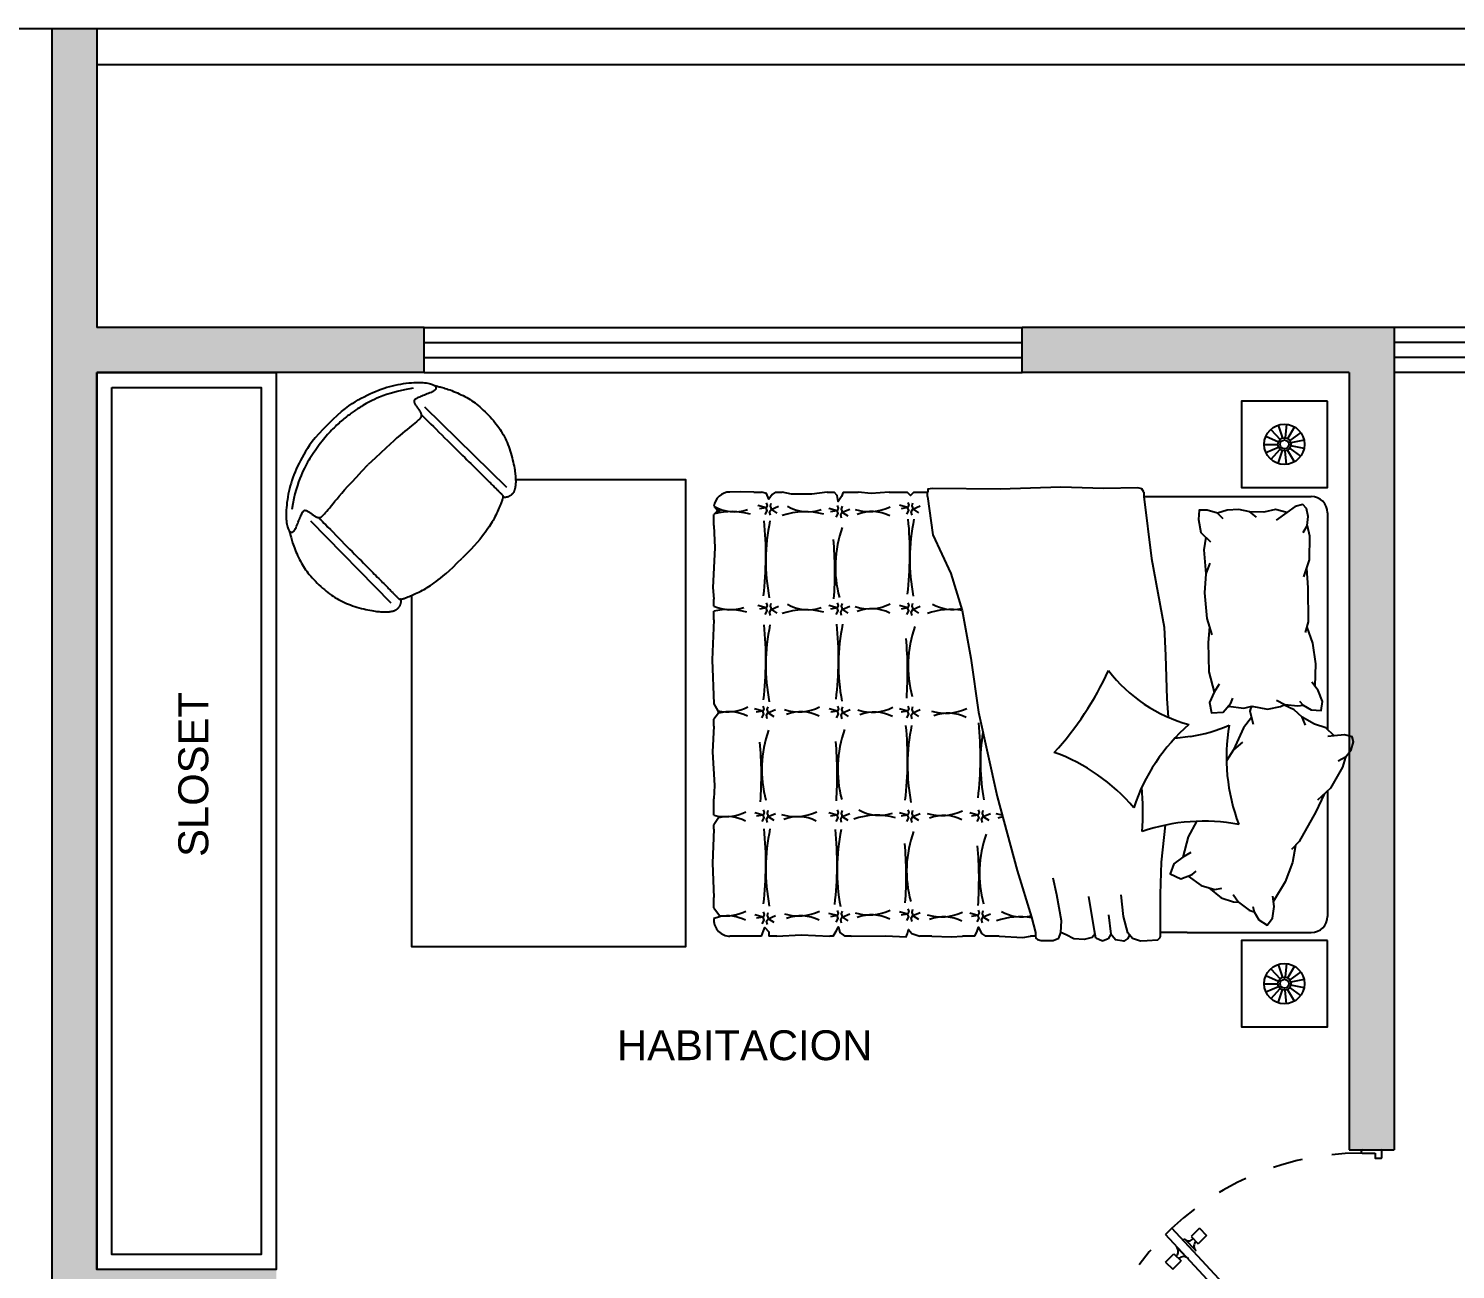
# Model space of a CAD drawing. Header units: inches. Extents: x -370 to 18, y -197 to 199.
# Drawn here: x -99.908 to -95.136, y -18.609 to -14.459 of the extents above; entities that cross this region are included whole.
import ezdxf

# ---------------------------------------------------------------- set-up
doc = ezdxf.new("R2010")
doc.units = ezdxf.units.IN
doc.header["$MEASUREMENT"] = 0
doc.linetypes.add('RAYITAS', pattern=[0.375, 0.25, -0.125])
for name, color, linetype in [('artefactos', 1, 'Continuous'), ('aux2', 194, 'Continuous'), ('MUEBLES', 7, 'Continuous')]:
    doc.layers.add(name, color=color, linetype=linetype)
doc.styles.get("Standard").update_dxf_attribs({"font": 'arial.ttf'})
doc.linetypes.add('ZIGZAG', pattern='A,0.0001,-0.2,[131,ltypeshp.shx,S=0.2,R=0,X=-0.2,Y=0],-0.4,[131,ltypeshp.shx,S=0.2,R=180,X=0.2,Y=0],-0.2', length=0.8001)

# ---------------------------------------------------------------- blocks, each defined once
blk = doc.blocks.new('velador')
at = {"layer": 'artefactos', "color": 2}
blk.add_lwpolyline([(-0.4, 0.4), (-0.4, 0), (0, 0), (0, 0.4), (-0.4, 0.4)], dxfattribs=at)
for radius in [0.0937, 0.0304]:
    blk.add_circle((-0.2, 0.2), radius, dxfattribs=at)
at = {"layer": 'aux2', "color": 2}
for p, q in [((-0.2551, 0.2758), (-0.2179, 0.2246)), ((-0.2195, 0.2917), (-0.2063, 0.2297)), ((-0.1805, 0.2917), (-0.1937, 0.2297)), ((-0.1449, 0.2758), (-0.1821, 0.2246)), ((-0.2932, 0.2098), (-0.2302, 0.2032)), ((-0.2812, 0.2469), (-0.2263, 0.2152)), ((-0.1188, 0.2469), (-0.1737, 0.2152)), ((-0.1068, 0.2098), (-0.1698, 0.2032)), ((-0.2891, 0.171), (-0.2289, 0.1906)), ((-0.2697, 0.1373), (-0.2226, 0.1797)), ((-0.2381, 0.1144), (-0.2124, 0.1722)), ((-0.2, 0.1063), (-0.2, 0.1696)), ((-0.1619, 0.1144), (-0.1876, 0.1722)), ((-0.1303, 0.1373), (-0.1774, 0.1797)), ((-0.1109, 0.171), (-0.1711, 0.1906))]:
    blk.add_line(p, q, dxfattribs=at)
blk.add_circle((-0.2, 0.2), 0.0202, dxfattribs=at)
blk = doc.blocks.new('cama_2pl')
at = {"layer": 'artefactos', "color": 1}
for p, q in [((706.728, 610.2968), (706.7439, 610.2697)), ((706.728, 610.2968), (706.7662, 610.2856)), ((706.7662, 610.2856), (706.8438, 610.2406)), ((705.8202, 610.2295), (706.6253, 610.2295)), ((706.6196, 610.2234), (706.6064, 610.1813)), ((706.6494, 610.2549), (706.6196, 610.2234)), ((706.8438, 610.2406), (706.8884, 610.1923)), ((706.8541, 610.2295), (707.3202, 610.2295)), ((705.7602, 609.5475), (705.7602, 610.1695)), ((706.6064, 610.1813), (706.5796, 610.1361)), ((707.3802, 609.7085), (707.3802, 610.1695)), ((706.5399, 609.9466), (706.5399, 609.9523)), ((706.5399, 609.8598), (706.5399, 609.8643)), ((707.2129, 609.7868), (707.2157, 609.7917)), ((706.6513, 609.72), (706.6586, 609.662)), ((707.3802, 609.7085), (707.3802, 609.6085)), ((706.512, 609.6323), (706.5805, 609.6379)), ((706.3513, 609.628), (706.512, 609.6323)), ((707.3802, 609.6085), (707.3935, 609.6085)), ((705.7432, 609.5475), (705.7602, 609.5475)), ((707.3816, 609.4873), (707.3203, 609.4713)), ((707.4023, 609.5052), (707.3816, 609.4873)), ((707.3203, 609.4713), (707.2399, 609.4625)), ((707.3144, 609.4158), (707.386, 609.4246)), ((707.386, 609.4246), (707.4035, 609.4144)), ((707.4123, 609.3939), (707.4006, 609.3691)), ((707.4035, 609.4144), (707.4123, 609.3939)), ((707.3743, 609.3633), (707.2458, 609.3428)), ((707.4006, 609.3691), (707.3743, 609.3633)), ((707.2395, 609.2242), (707.1784, 609.2109)), ((707.3371, 609.2407), (707.2395, 609.2242)), ((707.38, 609.239), (707.3371, 609.2407)), ((707.4015, 609.2308), (707.38, 609.239)), ((707.4096, 609.2108), (707.4015, 609.2308)), ((707.3802, 609.1445), (707.3935, 609.1445)), ((707.3935, 609.1445), (707.3935, 609.1259)), ((707.3935, 609.0102), (707.3935, 608.9593)), ((707.3935, 608.919), (707.3935, 608.8734)), ((705.7432, 608.6926), (705.7432, 608.7452)), ((705.7602, 608.7433), (705.7432, 608.7433)), ((707.3935, 608.7594), (707.3935, 608.7153)), ((705.7432, 608.6014), (705.7432, 608.668)), ((705.7432, 608.4296), (705.7432, 608.4857)), ((707.3935, 608.4593), (707.3935, 608.4357)), ((705.7432, 608.37), (705.7432, 608.3963)), ((707.3935, 608.3927), (707.3935, 608.3804)), ((705.7432, 608.1788), (705.7432, 608.2034)), ((707.3935, 608.184), (707.3935, 608.1542)), ((705.7432, 608.0982), (705.7432, 608.1262)), ((707.3935, 608.1262), (707.3935, 608.0095)), ((705.8681, 607.9495), (705.8267, 607.9495)), ((706.1673, 607.9495), (706.1419, 607.9495)), ((706.2183, 607.9495), (706.1858, 607.9495)), ((706.6132, 607.9495), (706.5869, 607.9495)), ((706.9435, 607.9495), (706.8835, 607.9495)), ((706.9958, 607.9495), (706.98, 607.9495)), ((707.2888, 607.9495), (707.2502, 607.9495)), ((707.3274, 607.9495), (707.3335, 607.9495))]:
    blk.add_line(p, q, dxfattribs=at)
for points in [[(706.728, 610.2968), (706.7014, 610.317), (706.672, 610.3264), (706.6525, 610.3213), (706.646, 610.2929), (706.6494, 610.2549), (706.6521, 610.2314)], [(706.2455, 610.1524), (706.3055, 610.1735), (706.3813, 610.1847), (706.4649, 610.1827)], [(706.5205, 610.1254), (706.535, 610.1394), (706.5529, 610.1689), (706.555, 610.2061), (706.5219, 610.2107), (706.4813, 610.1951), (706.4499, 610.1714)], [(706.8659, 610.2167), (706.9314, 610.186), (707.0424, 610.1249), (707.0721, 610.096)], [(705.8672, 610.1535), (705.8341, 610.158), (705.8039, 610.1518), (705.7894, 610.1378), (705.7976, 610.1099), (705.8192, 610.0785), (705.8479, 610.0387)], [(705.8672, 610.1535), (705.906, 610.1624), (705.9957, 610.1613), (706.0582, 610.141)], [(705.8672, 610.1535), (705.8944, 610.1376)], [(706.0267, 610.1512), (706.0988, 610.1566), (706.2255, 610.1577), (706.2655, 610.1471)], [(706.517, 610.04), (706.5325, 610.0715), (706.5383, 610.1199), (706.535, 610.1394)], [(706.6097, 610.1481), (706.5796, 610.1361), (706.5527, 610.1055), (706.5336, 610.0663)], [(705.8192, 610.0785), (705.8087, 610.0363), (705.8179, 609.9932), (705.8167, 609.9406)], [(706.5393, 609.9491), (706.5496, 610.007), (706.5401, 610.0545), (706.5325, 610.0715)], [(707.0572, 610.1104), (707.1198, 610.0994), (707.1914, 610.072), (707.2633, 610.0293)], [(707.2837, 609.9521), (707.3031, 609.9572), (707.3332, 609.9741), (707.3533, 610.0056), (707.3267, 610.0258), (707.2837, 610.0321), (707.2447, 610.0268)], [(705.837, 609.9659), (705.8167, 609.9406), (705.8082, 609.9008), (705.8108, 609.8573), (705.8218, 609.8208)], [(707.2387, 609.8794), (707.2677, 609.8992), (707.2965, 609.9386), (707.3031, 609.9572)], [(706.5394, 609.8601), (706.5461, 609.9194), (706.5393, 609.9491)], [(706.5399, 609.9465), (706.5576, 609.9407), (706.6053, 609.9539)], [(706.5814, 609.9473), (706.6194, 609.918), (706.7009, 609.8809)], [(706.6731, 609.9138), (706.7009, 609.8809), (706.7416, 609.8545)], [(706.4577, 609.8266), (706.4873, 609.8087), (706.5255, 609.7914), (706.5644, 609.7981), (706.5618, 609.8417), (706.5273, 609.8702), (706.5093, 609.8778)], [(707.2136, 609.7892), (707.251, 609.8346), (707.266, 609.8807), (707.2677, 609.8992)], [(705.8424, 609.8417), (705.8218, 609.8208), (705.8109, 609.783), (705.8106, 609.7524), (705.8457, 609.7501), (705.8933, 609.7596), (705.9283, 609.7945)], [(706.0072, 609.7927), (706.0474, 609.7777), (706.1177, 609.7732), (706.2134, 609.7812), (706.2735, 609.8001)], [(706.2447, 609.7911), (706.3027, 609.7866), (706.4119, 609.7889), (706.4873, 609.8087)], [(707.1701, 609.7116), (707.205, 609.76), (707.22, 609.8109), (707.2158, 609.8372)], [(705.9107, 609.777), (705.9582, 609.7701), (706.0474, 609.7777)], [(706.967, 609.7426), (707.0241, 609.712), (707.0995, 609.6924)], [(707.0825, 609.7224), (707.0995, 609.6924), (707.1243, 609.6585), (707.1615, 609.6453), (707.1806, 609.6846), (707.1645, 609.7263), (707.1526, 609.7418)], [(705.7602, 609.5475), (705.9909, 609.5757), (706.245, 609.6228), (706.3513, 609.628)], [(706.9813, 609.6268), (707.1182, 609.6121), (707.2381, 609.6085), (707.3802, 609.6085)], [(707.3935, 609.6085), (707.4004, 609.6062), (707.4082, 609.5984), (707.4104, 609.5594), (707.4119, 609.5348)], [(705.7432, 609.5475), (705.7315, 609.5397), (705.7283, 609.525), (705.7299, 609.3975), (705.725, 609.2389), (705.7332, 609.0133), (705.7299, 608.7615), (705.7332, 608.7452), (705.7432, 608.7452)], [(707.4119, 609.5348), (707.4023, 609.5052)], [(707.3893, 609.494), (707.4021, 609.4873), (707.4123, 609.4727), (707.4079, 609.4421), (707.386, 609.4246)], [(707.3855, 609.3658), (707.3982, 609.3547), (707.4065, 609.3249), (707.4032, 609.2869), (707.3883, 609.2588), (707.38, 609.239)], [(707.3935, 609.1445), (707.401, 609.1459), (707.4056, 609.1522), (707.4101, 609.1653), (707.4096, 609.2108)], [(705.7602, 608.7433), (705.9021, 608.7632), (706.0466, 608.8301), (706.1841, 608.8724), (706.3603, 608.9041), (706.5613, 608.9323), (706.875, 609.0027), (707.1499, 609.0767), (707.3227, 609.1295), (707.3802, 609.1445)], [(707.3935, 609.0102), (707.3983, 609.0979), (707.3935, 609.1259)], [(707.3935, 608.919), (707.3755, 608.9278), (707.3597, 608.9331), (707.3842, 608.9436), (707.3935, 608.9593)], [(707.3935, 608.7594), (707.3965, 608.8331), (707.3935, 608.8734)], [(705.7432, 608.6926), (705.756, 608.6796), (705.7432, 608.668)], [(707.3935, 608.4593), (707.3929, 608.5882), (707.3964, 608.6636), (707.3841, 608.6689), (707.3683, 608.6724), (707.3841, 608.6847), (707.3935, 608.7153)], [(705.7432, 608.6014), (705.749, 608.5341), (705.7432, 608.4857)], [(705.7432, 608.4296), (705.7595, 608.4236), (705.7788, 608.4113), (705.756, 608.4078), (705.7432, 608.3963)], [(707.3935, 608.3927), (707.3753, 608.4041), (707.3595, 608.4129), (707.3806, 608.4181), (707.3935, 608.4357)], [(705.7432, 608.37), (705.7507, 608.3131), (705.7507, 608.2377), (705.7432, 608.2034)], [(707.3935, 608.184), (707.3893, 608.2743), (707.3935, 608.3804)], [(705.7432, 608.1788), (705.7525, 608.1658), (705.77, 608.1536), (705.749, 608.1448), (705.7432, 608.1262)], [(707.3935, 608.1262), (707.3736, 608.1341), (707.3613, 608.1393), (707.3771, 608.1534), (707.3935, 608.1542)], [(705.7432, 608.0982), (705.742, 608.0501), (705.7432, 608.0095)], [(705.7973, 607.9514), (705.8096, 607.9613), (705.8132, 607.9712), (705.8174, 607.9598), (705.8267, 607.9495)], [(705.8681, 607.9495), (705.951, 607.9533), (706.0984, 607.9463), (706.1419, 607.9495)], [(706.2183, 607.9495), (706.3669, 607.9428), (706.5307, 607.9495), (706.5566, 607.9638), (706.5656, 607.9664), (706.5869, 607.9495)], [(706.6132, 607.9495), (706.7091, 607.9446), (706.8337, 607.9516), (706.8835, 607.9495)], [(706.9435, 607.9495), (706.9477, 607.9649), (706.9534, 607.9662), (706.98, 607.9495)], [(706.9958, 607.9495), (707.1226, 607.9447), (707.2502, 607.9495)], [(707.2888, 607.9495), (707.3174, 607.9708), (707.3212, 607.9715), (707.3277, 607.9495)]]:
    blk.add_lwpolyline(points, dxfattribs=at)
for centre, radius, start, end in [((705.8202, 610.1695), 0.06, 90, 180), ((707.3202, 610.1695), 0.06, 0, 90), ((706.73, 610.5526), 0.6983, 260.0746, 290.841), ((706.0898, 609.6369), 0.5677, 8.4232, 23.6724), ((707.6668, 609.7706), 0.7004, 169.3472, 199.0941), ((706.0604, 609.8656), 0.5677, 307.5937, 344.5934), ((707.1348, 610.1728), 0.6983, 220.9956, 251.762), ((706.9348, 608.3855), 1.1581, 86.5284, 94.689), ((707.3689, 608.9752), 0.7004, 130.2682, 160.0151), ((705.9276, 608.3614), 1.1581, 47.4494, 65.5579), ((705.8032, 608.0095), 0.06, 180, 263.4836), ((707.3335, 608.0095), 0.06, 270, 0)]:
    blk.add_arc(centre, radius, start, end, dxfattribs=at)
at = {"layer": 'aux2', "color": 1}
for points in [[(706.9271, 608.9491), (706.9373, 608.9465), (706.9498, 608.9509), (706.9627, 608.9714)], [(706.9711, 608.9478), (706.9587, 608.9442), (706.9493, 608.9502), (706.9373, 608.9776)], [(707.3, 608.9491), (707.3103, 608.9465), (707.3227, 608.9509), (707.3356, 608.9714)], [(707.3441, 608.9478), (707.3316, 608.9442), (707.3223, 608.9502), (707.3103, 608.9776)], [(706.9244, 608.9313), (706.9342, 608.9354), (706.9435, 608.9309), (706.9475, 608.9064)], [(706.968, 608.9278), (706.9542, 608.9349), (706.9435, 608.9309), (706.9351, 608.9002)], [(707.2974, 608.9313), (707.3071, 608.9354), (707.3165, 608.9309), (707.3205, 608.9064)], [(707.341, 608.9278), (707.3272, 608.9349), (707.3165, 608.9309), (707.308, 608.9002)], [(705.7847, 608.6877), (705.795, 608.685), (705.8074, 608.6895), (705.8203, 608.7099)], [(705.8288, 608.6864), (705.8163, 608.6828), (705.8069, 608.6887), (705.795, 608.7162)], [(706.1575, 608.6877), (706.1678, 608.685), (706.1802, 608.6895), (706.1931, 608.7099)], [(706.2016, 608.6864), (706.1891, 608.6828), (706.1798, 608.6887), (706.1678, 608.7162)], [(706.5414, 608.6877), (706.5516, 608.685), (706.5641, 608.6895), (706.577, 608.7099)], [(706.5855, 608.6864), (706.573, 608.6828), (706.5636, 608.6887), (706.5516, 608.7162)], [(706.9271, 608.6877), (706.9373, 608.685), (706.9498, 608.6895), (706.9627, 608.7099)], [(706.9711, 608.6864), (706.9587, 608.6828), (706.9493, 608.6887), (706.9373, 608.7162)], [(707.295, 608.6877), (707.3053, 608.685), (707.3177, 608.6895), (707.3306, 608.7099)], [(707.3391, 608.6864), (707.3266, 608.6828), (707.3173, 608.6887), (707.3053, 608.7162)], [(705.782, 608.6699), (705.7918, 608.6739), (705.8012, 608.6695), (705.8052, 608.645)], [(705.8257, 608.6664), (705.8119, 608.6735), (705.8012, 608.6695), (705.7927, 608.6388)], [(706.1549, 608.6699), (706.1647, 608.6739), (706.174, 608.6695), (706.178, 608.645)], [(706.1985, 608.6664), (706.1847, 608.6735), (706.174, 608.6695), (706.1655, 608.6388)], [(706.5387, 608.6699), (706.5485, 608.6739), (706.5579, 608.6695), (706.5619, 608.645)], [(706.5824, 608.6664), (706.5686, 608.6735), (706.5579, 608.6695), (706.5494, 608.6388)], [(706.9244, 608.6699), (706.9342, 608.6739), (706.9435, 608.6695), (706.9475, 608.645)], [(706.968, 608.6664), (706.9542, 608.6735), (706.9435, 608.6695), (706.9351, 608.6388)], [(707.2924, 608.6699), (707.3021, 608.6739), (707.3115, 608.6695), (707.3155, 608.645)], [(707.336, 608.6664), (707.3222, 608.6735), (707.3115, 608.6695), (707.303, 608.6388)], [(705.7962, 608.4257), (705.8064, 608.423), (705.8189, 608.4275), (705.8318, 608.4479)], [(705.8403, 608.4244), (705.8278, 608.4208), (705.8184, 608.4267), (705.8064, 608.4542)], [(706.1575, 608.4257), (706.1678, 608.423), (706.1802, 608.4275), (706.1931, 608.4479)], [(706.2016, 608.4244), (706.1891, 608.4208), (706.1798, 608.4267), (706.1678, 608.4542)], [(706.5414, 608.427), (706.5516, 608.4243), (706.5641, 608.4288), (706.577, 608.4492)], [(706.5855, 608.4257), (706.573, 608.4221), (706.5636, 608.428), (706.5516, 608.4555)], [(706.9271, 608.4257), (706.9373, 608.423), (706.9498, 608.4275), (706.9627, 608.4479)], [(706.9711, 608.4244), (706.9587, 608.4208), (706.9493, 608.4267), (706.9373, 608.4542)], [(707.3009, 608.4257), (707.3111, 608.423), (707.3236, 608.4275), (707.3365, 608.4479)], [(707.3449, 608.4244), (707.3325, 608.4208), (707.3231, 608.4267), (707.3111, 608.4542)], [(705.7935, 608.4079), (705.8033, 608.4119), (705.8127, 608.4075), (705.8167, 608.383)], [(705.8371, 608.4044), (705.8233, 608.4115), (705.8127, 608.4075), (705.8042, 608.3768)], [(706.1549, 608.4079), (706.1647, 608.4119), (706.174, 608.4075), (706.178, 608.383)], [(706.1985, 608.4044), (706.1847, 608.4115), (706.174, 608.4075), (706.1655, 608.3768)], [(706.5387, 608.4092), (706.5485, 608.4132), (706.5579, 608.4088), (706.5619, 608.3843)], [(706.5824, 608.4057), (706.5686, 608.4128), (706.5579, 608.4088), (706.5494, 608.3781)], [(706.9244, 608.4079), (706.9342, 608.4119), (706.9435, 608.4075), (706.9475, 608.383)], [(706.968, 608.4044), (706.9542, 608.4115), (706.9435, 608.4075), (706.9351, 608.3768)], [(707.2982, 608.4079), (707.308, 608.4119), (707.3173, 608.4075), (707.3213, 608.383)], [(707.3418, 608.4044), (707.328, 608.4115), (707.3173, 608.4075), (707.3089, 608.3768)], [(705.7857, 608.1617), (705.7959, 608.159), (705.8084, 608.1635), (705.8213, 608.1839)], [(705.8297, 608.1604), (705.8173, 608.1568), (705.8079, 608.1627), (705.7959, 608.1902)], [(706.1575, 608.1617), (706.1678, 608.159), (706.1802, 608.1635), (706.1931, 608.1839)], [(706.2016, 608.1604), (706.1891, 608.1568), (706.1798, 608.1627), (706.1678, 608.1902)], [(706.5414, 608.1495), (706.5516, 608.1469), (706.5641, 608.1513), (706.577, 608.1718)], [(706.5855, 608.1482), (706.573, 608.1446), (706.5636, 608.1506), (706.5516, 608.178)], [(706.9271, 608.1506), (706.9373, 608.1479), (706.9498, 608.1523), (706.9627, 608.1728)], [(706.9711, 608.1492), (706.9587, 608.1457), (706.9493, 608.1516), (706.9373, 608.179)], [(707.3064, 608.1506), (707.3167, 608.1479), (707.3291, 608.1523), (707.3421, 608.1728)], [(707.3505, 608.1492), (707.338, 608.1457), (707.3287, 608.1516), (707.3167, 608.179)], [(705.783, 608.1439), (705.7928, 608.1479), (705.8021, 608.1435), (705.8061, 608.119)], [(705.8266, 608.1404), (705.8128, 608.1475), (705.8021, 608.1435), (705.7937, 608.1128)], [(706.1549, 608.1439), (706.1647, 608.1479), (706.174, 608.1435), (706.178, 608.119)], [(706.1985, 608.1404), (706.1847, 608.1475), (706.174, 608.1435), (706.1655, 608.1128)], [(706.5387, 608.1317), (706.5485, 608.1357), (706.5579, 608.1313), (706.5619, 608.1068)], [(706.5824, 608.1282), (706.5686, 608.1353), (706.5579, 608.1313), (706.5494, 608.1006)], [(706.9244, 608.1328), (706.9342, 608.1368), (706.9435, 608.1323), (706.9475, 608.1079)], [(706.968, 608.1292), (706.9542, 608.1363), (706.9435, 608.1323), (706.9351, 608.1016)], [(707.3038, 608.1328), (707.3136, 608.1368), (707.3229, 608.1323), (707.3269, 608.1079)], [(707.3474, 608.1292), (707.3336, 608.1363), (707.3229, 608.1323), (707.3145, 608.1016)]]:
    blk.add_lwpolyline(points, dxfattribs=at)
for centre, radius, start, end in [((707.1705, 609.0941), 0.1516, 330.0061, 12.9891), ((707.574, 609.0845), 0.2522, 169.5069, 199.7293), ((706.7687, 609.0499), 0.1768, 342.6443, 350.615), ((707.0916, 609.0588), 0.1463, 194.2398, 201.5194), ((706.751, 609.6822), 0.7423, 261.0364, 280.5874), ((707.16, 609.3714), 0.4351, 250.4133, 285.151), ((706.7279, 607.6368), 1.3033, 83.3254, 95.5842), ((707.1819, 607.5197), 1.4151, 86.0351, 95.0058), ((706.0284, 608.8377), 0.1516, 330.0061, 12.3194), ((706.4319, 608.8281), 0.2522, 169.9188, 199.7293), ((706.3886, 608.8114), 0.1768, 342.6443, 26.1603), ((706.7115, 608.8204), 0.1463, 152.7511, 201.5194), ((706.7687, 608.7953), 0.1768, 342.6443, 26.1603), ((707.0916, 608.8043), 0.1463, 152.7511, 201.5194), ((707.1454, 608.7953), 0.1768, 342.6443, 26.1603), ((707.4683, 608.8043), 0.1463, 152.7511, 201.5194), ((705.9942, 609.42), 0.7423, 258.3524, 280.5874), ((706.3892, 609.1062), 0.4351, 250.4133, 285.151), ((706.7604, 609.4115), 0.7423, 258.3524, 280.5874), ((707.1506, 609.101), 0.4351, 250.4133, 285.151), ((705.9712, 607.3746), 1.3033, 83.3254, 95.5842), ((706.4111, 607.2544), 1.4151, 86.0351, 95.0058), ((706.7373, 607.3661), 1.3033, 83.3254, 95.5842), ((707.1724, 607.2492), 1.4151, 86.0351, 95.0058), ((705.6394, 608.5271), 0.1768, 342.6443, 26.1603), ((705.9623, 608.536), 0.1463, 152.7511, 201.5194), ((706.0001, 608.5271), 0.1768, 342.6443, 26.1603), ((706.323, 608.536), 0.1463, 152.7511, 201.5194), ((706.3845, 608.5371), 0.1768, 342.6443, 26.1603), ((706.7075, 608.5461), 0.1463, 152.7511, 201.5194), ((706.7929, 608.5643), 0.1516, 330.0061, 18.9919), ((707.1965, 608.5547), 0.2522, 163.9853, 199.7293), ((707.1381, 608.5271), 0.1768, 342.6443, 26.1603), ((707.461, 608.536), 0.1463, 152.7511, 201.5194), ((706.021, 608.836), 0.4351, 250.4133, 285.151), ((706.3842, 609.1549), 0.7423, 258.3524, 280.5874), ((706.7716, 608.8447), 0.4351, 250.4133, 285.151), ((707.1476, 609.1496), 0.7423, 258.3524, 280.5874), ((706.0428, 606.9842), 1.4151, 86.0351, 95.0058), ((706.3612, 607.1094), 1.3033, 83.3254, 95.5842), ((706.7935, 606.993), 1.4151, 86.0351, 95.0058), ((707.1246, 607.1042), 1.3033, 83.3254, 95.5842), ((705.6649, 608.2984), 0.1516, 330.0061, 18.9919), ((706.0684, 608.2888), 0.2522, 163.9853, 199.7293), ((706.029, 608.2984), 0.1516, 330.0061, 18.9919), ((706.4325, 608.2888), 0.2522, 163.9853, 199.7293), ((706.3832, 608.2646), 0.1768, 342.6443, 26.1603), ((706.7061, 608.2736), 0.1463, 152.7511, 201.5194), ((706.7728, 608.2537), 0.1768, 342.6443, 26.1603), ((707.0958, 608.2627), 0.1463, 152.7511, 201.5194), ((707.1418, 608.2646), 0.1768, 342.6443, 26.1603), ((707.4647, 608.2736), 0.1463, 152.7511, 201.5194), ((706, 608.8849), 0.7423, 258.3524, 280.5874), ((706.3871, 608.8849), 0.7423, 258.3524, 280.5874), ((706.7742, 608.5628), 0.4351, 250.4133, 285.151), ((707.1452, 608.8849), 0.7423, 258.3524, 280.5874), ((705.977, 606.8395), 1.3033, 83.3254, 95.5842), ((706.364, 606.8395), 1.3033, 83.3254, 95.5842), ((706.7961, 606.7111), 1.4151, 86.0351, 95.0058), ((707.1222, 606.8395), 1.3033, 83.3254, 95.5842), ((705.6649, 608.0252), 0.1516, 330.0061, 18.9919), ((706.0684, 608.0155), 0.2522, 163.9853, 194.5806), ((706.029, 608.0115), 0.1516, 335.8404, 18.9919), ((706.4325, 608.0019), 0.2522, 163.9853, 191.9955), ((706.3832, 607.9981), 0.1768, 348.8205, 26.1603), ((706.7061, 608.0071), 0.1463, 152.7511, 196.1313), ((706.7728, 607.991), 0.1768, 351.4985, 26.1603), ((707.0958, 608), 0.1463, 152.7511, 193.3336), ((707.1418, 607.991), 0.1768, 353.4506, 26.1603), ((707.4647, 607.9999), 0.1463, 152.7511, 191.1853)]:
    blk.add_arc(centre, radius, start, end, dxfattribs=at)
at = {"layer": 'artefactos', "color": 1, "xscale": 0.7999999999999545, "yscale": 0.7999999999999545, "zscale": 0.7999999999999545}
for p in [(705.7261, 609.9095), (707.7302, 609.9095)]:
    blk.add_blockref('velador', p, dxfattribs=at)
blk = doc.blocks.new('sillon_terraza_elev')
at = {"color": 1, "linetype": 'Continuous'}
for points in [[(3.7083, 16.2127), (3.6847, 16.2127), (3.6639, 16.212), (3.6457, 16.2108), (3.6297, 16.2091), (3.6154, 16.207), (3.6025, 16.2045), (3.5906, 16.2017), (3.5794, 16.1988), (3.5685, 16.1957), (3.5579, 16.1924), (3.5475, 16.189), (3.5374, 16.1855), (3.5275, 16.1818), (3.5179, 16.1779), (3.5085, 16.1739), (3.4993, 16.1697), (3.4903, 16.1653), (3.4816, 16.1608), (3.4731, 16.1561), (3.4648, 16.1512), (3.4567, 16.1463), (3.4489, 16.1411), (3.4412, 16.1359), (3.4338, 16.1305), (3.4266, 16.1251), (3.4197, 16.1195), (3.413, 16.114), (3.4067, 16.1084), (3.4008, 16.103), (3.3952, 16.0976), (3.3902, 16.0924), (3.3856, 16.0874), (3.3816, 16.0827), (3.3781, 16.0782), (3.3751, 16.074), (3.3725, 16.07), (3.3703, 16.0663), (3.3685, 16.0629), (3.3671, 16.0599), (3.3661, 16.0571), (3.3653, 16.0547), (3.3648, 16.0525), (3.3646, 16.0506), (3.3647, 16.049), (3.3649, 16.0475), (3.3654, 16.0462), (3.366, 16.0451), (3.3668, 16.044), (3.3678, 16.0431), (3.369, 16.0422), (3.3703, 16.0415), (3.372, 16.0411), (3.3739, 16.0408), (3.3762, 16.0408), (3.3788, 16.0412), (3.3819, 16.0419), (3.3854, 16.043), (3.3892, 16.0444), (3.3934, 16.0461), (3.3977, 16.048), (3.4022, 16.0499), (3.4068, 16.052), (3.4113, 16.054), (3.4157, 16.0559), (3.4199, 16.0577), (3.4239, 16.0594), (3.4277, 16.0608), (3.4312, 16.0621), (3.4345, 16.0632), (3.4375, 16.064), (3.4401, 16.0647), (3.4425, 16.0652), (3.4446, 16.0654), (3.4463, 16.0655), (3.4478, 16.0653), (3.449, 16.0648), (3.4501, 16.0642), (3.4511, 16.0633), (3.4519, 16.0621), (3.4526, 16.0608), (3.4533, 16.0592), (3.454, 16.0574), (3.4546, 16.0554), (3.4552, 16.0532), (3.4558, 16.051), (3.4563, 16.0486), (3.4568, 16.0461), (3.4572, 16.0435), (3.4577, 16.041), (3.4581, 16.0384), (3.4585, 16.0358), (3.4589, 16.0333), (3.4593, 16.0308), (3.4598, 16.0284), (3.4603, 16.0261), (3.4609, 16.024), (3.4615, 16.022), (3.4623, 16.0201), (3.4631, 16.0184), (3.464, 16.0169), (3.4649, 16.0155), (3.4659, 16.0142), (3.467, 16.013), (3.4682, 16.012), (3.4694, 16.0111), (3.4708, 16.0104), (3.4725, 16.0098), (3.4746, 16.0093), (3.4771, 16.009), (3.4802, 16.0089), (3.4839, 16.0089), (3.4885, 16.0091), (3.4939, 16.0095), (3.5001, 16.0101), (3.5071, 16.0108), (3.515, 16.0116), (3.5236, 16.0124), (3.5329, 16.0134), (3.543, 16.0144), (3.5537, 16.0153), (3.5651, 16.0163), (3.5777, 16.0173), (3.5921, 16.0182), (3.6087, 16.0191), (3.6281, 16.0199), (3.6508, 16.0208), (3.6773, 16.0215), (3.7083, 16.0223)], [(3.9949, 16.097), (3.9702, 16.1131), (3.9494, 16.1261), (3.9318, 16.1364), (3.9172, 16.1444), (3.9048, 16.1506), (3.8944, 16.1553), (3.8852, 16.1589), (3.877, 16.1619), (3.8691, 16.1645), (3.8616, 16.1669), (3.8545, 16.1691), (3.8477, 16.1711), (3.8413, 16.1728), (3.8353, 16.1744), (3.8296, 16.1758), (3.8243, 16.1771), (3.8193, 16.1782), (3.8147, 16.1793), (3.8102, 16.1802), (3.806, 16.181), (3.8018, 16.1818), (3.7976, 16.1826), (3.7933, 16.1833), (3.7889, 16.184), (3.7843, 16.1846), (3.7795, 16.1853), (3.7745, 16.186), (3.7694, 16.1866), (3.7642, 16.1872), (3.7589, 16.1878), (3.7535, 16.1883), (3.7481, 16.1887), (3.7427, 16.1891), (3.7372, 16.1895), (3.7317, 16.1898), (3.7261, 16.19), (3.7205, 16.1901), (3.7146, 16.1902), (3.7086, 16.1901), (3.7025, 16.19), (3.6961, 16.1899), (3.6895, 16.1896), (3.6828, 16.1892), (3.6758, 16.1888), (3.6687, 16.1882), (3.6614, 16.1875), (3.654, 16.1867), (3.6464, 16.1858), (3.6387, 16.1848), (3.6309, 16.1836), (3.6231, 16.1824), (3.6152, 16.181), (3.6074, 16.1796), (3.5997, 16.1781), (3.5922, 16.1765), (3.5848, 16.1748), (3.5776, 16.1732), (3.5706, 16.1714), (3.5635, 16.1694), (3.5562, 16.1673), (3.5487, 16.1648), (3.5407, 16.162), (3.5323, 16.1588), (3.5231, 16.1551), (3.5132, 16.1509), (3.5025, 16.1461), (3.491, 16.1405), (3.4788, 16.1341), (3.4657, 16.1266), (3.4518, 16.118), (3.4372, 16.1082), (3.4217, 16.097)], [(3.7083, 16.2127), (3.732, 16.2127), (3.7527, 16.212), (3.7709, 16.2108), (3.787, 16.2091), (3.8013, 16.207), (3.8141, 16.2045), (3.826, 16.2017), (3.8372, 16.1988), (3.8481, 16.1957), (3.8588, 16.1924), (3.8691, 16.189), (3.8793, 16.1855), (3.8891, 16.1818), (3.8988, 16.1779), (3.9082, 16.1739), (3.9174, 16.1697), (3.9263, 16.1653), (3.935, 16.1608), (3.9436, 16.1561), (3.9519, 16.1512), (3.9599, 16.1463), (3.9678, 16.1411), (3.9754, 16.1359), (3.9829, 16.1305), (3.9901, 16.1251), (3.997, 16.1195), (4.0037, 16.114), (4.01, 16.1084), (4.0159, 16.103), (4.0214, 16.0976), (4.0265, 16.0924), (4.031, 16.0874), (4.0351, 16.0827), (4.0386, 16.0782), (4.0416, 16.074), (4.0442, 16.07), (4.0463, 16.0663), (4.0481, 16.0629), (4.0495, 16.0599), (4.0506, 16.0571), (4.0513, 16.0547), (4.0518, 16.0525), (4.052, 16.0506), (4.052, 16.049), (4.0517, 16.0475), (4.0513, 16.0462), (4.0506, 16.0451), (4.0498, 16.044), (4.0488, 16.0431), (4.0477, 16.0422), (4.0463, 16.0415), (4.0447, 16.0411), (4.0428, 16.0408), (4.0405, 16.0408), (4.0379, 16.0412), (4.0348, 16.0419), (4.0313, 16.043), (4.0274, 16.0444), (4.0233, 16.0461), (4.0189, 16.048), (4.0144, 16.0499), (4.0099, 16.052), (4.0054, 16.054), (4.001, 16.0559), (3.9968, 16.0577), (3.9928, 16.0594), (3.989, 16.0608), (3.9854, 16.0621), (3.9822, 16.0632), (3.9792, 16.064), (3.9765, 16.0647), (3.9741, 16.0652), (3.9721, 16.0654), (3.9704, 16.0655), (3.9689, 16.0653), (3.9676, 16.0648), (3.9665, 16.0642), (3.9656, 16.0633), (3.9648, 16.0621), (3.964, 16.0608), (3.9633, 16.0592), (3.9627, 16.0574), (3.962, 16.0554), (3.9614, 16.0532), (3.9609, 16.051), (3.9604, 16.0486), (3.9599, 16.0461), (3.9594, 16.0435), (3.959, 16.041), (3.9586, 16.0384), (3.9582, 16.0358), (3.9578, 16.0333), (3.9573, 16.0308), (3.9569, 16.0284), (3.9564, 16.0261), (3.9558, 16.024), (3.9551, 16.022), (3.9544, 16.0201), (3.9536, 16.0184), (3.9527, 16.0169), (3.9517, 16.0155), (3.9507, 16.0142), (3.9496, 16.013), (3.9485, 16.012), (3.9472, 16.0111), (3.9458, 16.0104), (3.9441, 16.0098), (3.9421, 16.0093), (3.9396, 16.009), (3.9365, 16.0089), (3.9327, 16.0089), (3.9282, 16.0091), (3.9228, 16.0095), (3.9166, 16.0101), (3.9095, 16.0108), (3.9017, 16.0116), (3.8931, 16.0124), (3.8837, 16.0134), (3.8737, 16.0144), (3.863, 16.0153), (3.8515, 16.0163), (3.8389, 16.0173), (3.8246, 16.0182), (3.808, 16.0191), (3.7886, 16.0199), (3.7659, 16.0208), (3.7393, 16.0215), (3.7083, 16.0223)], [(3.365, 16.0532), (3.3641, 16.0516), (3.3631, 16.0498), (3.362, 16.048), (3.3609, 16.046), (3.3596, 16.0438), (3.3582, 16.0413), (3.3567, 16.0387), (3.355, 16.0357), (3.353, 16.0324), (3.351, 16.0287), (3.3487, 16.0247), (3.3464, 16.0204), (3.3439, 16.0157), (3.3414, 16.0107), (3.3388, 16.0054), (3.3362, 15.9997), (3.3335, 15.9937), (3.3309, 15.9875), (3.3284, 15.981), (3.3259, 15.9744), (3.3235, 15.9676), (3.3212, 15.9609), (3.3191, 15.9542), (3.3171, 15.9476), (3.3154, 15.9411), (3.3139, 15.9347), (3.3125, 15.9283), (3.3113, 15.9219), (3.3103, 15.9154), (3.3095, 15.9087), (3.3088, 15.9018), (3.3082, 15.8946), (3.3078, 15.8871), (3.3075, 15.8792), (3.3074, 15.8712), (3.3073, 15.863), (3.3075, 15.8548), (3.3077, 15.8466), (3.3081, 15.8385), (3.3087, 15.8305), (3.3094, 15.8228), (3.3102, 15.8152), (3.3112, 15.8079), (3.3124, 15.8007), (3.3137, 15.7936), (3.3152, 15.7866), (3.3169, 15.7798), (3.3188, 15.7729), (3.3208, 15.7661), (3.3231, 15.7593), (3.3255, 15.7526), (3.3282, 15.7458), (3.3311, 15.739), (3.3341, 15.7323), (3.3373, 15.7255), (3.3408, 15.7187), (3.3444, 15.7118), (3.3482, 15.705), (3.3521, 15.6984), (3.356, 15.6918), (3.3599, 15.6855), (3.3638, 15.6795), (3.3676, 15.6738), (3.3712, 15.6685), (3.3746, 15.6637), (3.3778, 15.6593), (3.3809, 15.6553), (3.3837, 15.6517), (3.3864, 15.6484), (3.389, 15.6453), (3.3914, 15.6426), (3.3937, 15.64), (3.3959, 15.6377), (3.398, 15.6355), (3.4, 15.6334), (3.402, 15.6316), (3.4038, 15.6298), (3.4057, 15.6281), (3.4075, 15.6266), (3.4093, 15.6251), (3.4111, 15.6237), (3.4129, 15.6223), (3.4147, 15.6211), (3.4165, 15.6199), (3.4182, 15.6188), (3.42, 15.6178), (3.4216, 15.6168), (3.4233, 15.616), (3.4249, 15.6153), (3.4264, 15.6146), (3.4279, 15.6141), (3.4293, 15.6136), (3.4307, 15.6132), (3.4321, 15.6129), (3.4335, 15.6127), (3.4349, 15.6125), (3.4363, 15.6123), (3.4377, 15.6122), (3.439, 15.6122), (3.4404, 15.6122), (3.4417, 15.6123), (3.443, 15.6124), (3.4442, 15.6125), (3.4454, 15.6127), (3.4466, 15.6129), (3.4477, 15.6131), (3.4488, 15.6134), (3.4498, 15.6137), (3.4509, 15.6141), (3.4519, 15.6145), (3.453, 15.6149), (3.454, 15.6154), (3.4551, 15.6159), (3.4562, 15.6165), (3.4573, 15.6171), (3.4583, 15.6177), (3.4594, 15.6184), (3.4603, 15.6191), (3.4612, 15.6198), (3.462, 15.6205), (3.4627, 15.6212), (3.4633, 15.6219), (3.4638, 15.6226), (3.4643, 15.6232), (3.4647, 15.6238), (3.465, 15.6244), (3.4652, 15.625), (3.4654, 15.6254), (3.4656, 15.6258), (3.4658, 15.6262), (3.4659, 15.6265), (3.4661, 15.6268), (3.4662, 15.627), (3.4663, 15.6272), (3.4663, 15.6273), (3.4664, 15.6275)], [(4.0517, 16.0532), (4.0526, 16.0516), (4.0536, 16.0498), (4.0547, 16.048), (4.0558, 16.046), (4.0571, 16.0438), (4.0584, 16.0413), (4.06, 16.0387), (4.0617, 16.0357), (4.0636, 16.0324), (4.0657, 16.0287), (4.0679, 16.0247), (4.0703, 16.0204), (4.0727, 16.0157), (4.0753, 16.0107), (4.0779, 16.0054), (4.0805, 15.9997), (4.0831, 15.9937), (4.0857, 15.9875), (4.0883, 15.981), (4.0908, 15.9744), (4.0932, 15.9676), (4.0955, 15.9609), (4.0976, 15.9542), (4.0995, 15.9476), (4.1013, 15.9411), (4.1028, 15.9347), (4.1041, 15.9283), (4.1053, 15.9219), (4.1063, 15.9154), (4.1072, 15.9087), (4.1079, 15.9018), (4.1084, 15.8946), (4.1089, 15.8871), (4.1091, 15.8792), (4.1093, 15.8712), (4.1093, 15.863), (4.1092, 15.8548), (4.1089, 15.8466), (4.1085, 15.8385), (4.108, 15.8305), (4.1073, 15.8228), (4.1065, 15.8152), (4.1055, 15.8079), (4.1043, 15.8007), (4.103, 15.7936), (4.1015, 15.7866), (4.0998, 15.7798), (4.0979, 15.7729), (4.0958, 15.7661), (4.0936, 15.7593), (4.0911, 15.7526), (4.0885, 15.7458), (4.0856, 15.739), (4.0826, 15.7323), (4.0793, 15.7255), (4.0759, 15.7187), (4.0722, 15.7118), (4.0685, 15.705), (4.0646, 15.6984), (4.0606, 15.6918), (4.0567, 15.6855), (4.0529, 15.6795), (4.0491, 15.6738), (4.0455, 15.6685), (4.0421, 15.6637), (4.0388, 15.6593), (4.0358, 15.6553), (4.0329, 15.6517), (4.0302, 15.6484), (4.0276, 15.6453), (4.0252, 15.6426), (4.0229, 15.64), (4.0207, 15.6377), (4.0186, 15.6355), (4.0166, 15.6334), (4.0147, 15.6316), (4.0128, 15.6298), (4.011, 15.6281), (4.0092, 15.6266), (4.0074, 15.6251), (4.0055, 15.6237), (4.0037, 15.6223), (4.0019, 15.6211), (4.0002, 15.6199), (3.9984, 15.6188), (3.9967, 15.6178), (3.995, 15.6168), (3.9934, 15.616), (3.9918, 15.6153), (3.9903, 15.6146), (3.9888, 15.6141), (3.9873, 15.6136), (3.9859, 15.6132), (3.9845, 15.6129), (3.9831, 15.6127), (3.9817, 15.6125), (3.9804, 15.6123), (3.979, 15.6122), (3.9776, 15.6122), (3.9763, 15.6122), (3.975, 15.6123), (3.9737, 15.6124), (3.9724, 15.6125), (3.9712, 15.6127), (3.9701, 15.6129), (3.969, 15.6131), (3.9679, 15.6134), (3.9668, 15.6137), (3.9658, 15.6141), (3.9648, 15.6145), (3.9637, 15.6149), (3.9626, 15.6154), (3.9616, 15.6159), (3.9605, 15.6165), (3.9594, 15.6171), (3.9583, 15.6177), (3.9573, 15.6184), (3.9563, 15.6191), (3.9554, 15.6198), (3.9546, 15.6205), (3.9539, 15.6212), (3.9533, 15.6219), (3.9528, 15.6226), (3.9524, 15.6232), (3.952, 15.6238), (3.9517, 15.6244), (3.9514, 15.625), (3.9512, 15.6254), (3.951, 15.6258), (3.9509, 15.6262), (3.9507, 15.6265), (3.9506, 15.6268), (3.9505, 15.627), (3.9504, 15.6272), (3.9503, 15.6273), (3.9503, 15.6275)], [(3.4385, 16.0259), (3.435, 15.642)], [(3.465, 16.0154), (3.465, 16.0146), (3.465, 16.0136), (3.465, 16.0119), (3.465, 16.0096), (3.4649, 16.0063), (3.4649, 16.0019), (3.4649, 15.9961), (3.4649, 15.9888), (3.4648, 15.9799), (3.4648, 15.9695), (3.4647, 15.9579), (3.4646, 15.9454), (3.4646, 15.9323), (3.4645, 15.9188), (3.4644, 15.9053), (3.4644, 15.8919), (3.4643, 15.879), (3.4642, 15.8665), (3.4642, 15.8544), (3.4641, 15.8428), (3.464, 15.8316), (3.464, 15.8209), (3.4639, 15.8105), (3.4639, 15.8006), (3.4638, 15.7911), (3.4638, 15.7819), (3.4637, 15.7731), (3.4637, 15.7647), (3.4637, 15.7567), (3.4636, 15.749), (3.4636, 15.7417), (3.4635, 15.7347), (3.4635, 15.728), (3.4635, 15.7217), (3.4634, 15.7156), (3.4634, 15.7099), (3.4634, 15.7045), (3.4634, 15.6994), (3.4633, 15.6945), (3.4633, 15.6899), (3.4633, 15.6856), (3.4633, 15.6816), (3.4632, 15.6778), (3.4632, 15.6742), (3.4632, 15.6708), (3.4632, 15.6677), (3.4632, 15.6648), (3.4632, 15.6621), (3.4631, 15.6596), (3.4631, 15.6573), (3.4631, 15.6552), (3.4631, 15.6533), (3.4631, 15.6515), (3.4631, 15.6499), (3.4631, 15.6484), (3.4631, 15.6471), (3.4631, 15.6459), (3.4631, 15.6448), (3.4631, 15.6438), (3.4631, 15.643), (3.4631, 15.6422), (3.463, 15.6416), (3.463, 15.641), (3.463, 15.6405), (3.463, 15.6401), (3.463, 15.6397), (3.463, 15.6393), (3.463, 15.639), (3.463, 15.6386), (3.4631, 15.6382), (3.4631, 15.6378), (3.4631, 15.6373), (3.4631, 15.6367), (3.4632, 15.636), (3.4632, 15.6353), (3.4632, 15.6346), (3.4633, 15.6339), (3.4633, 15.6333), (3.4634, 15.6327), (3.4634, 15.6321), (3.4635, 15.6317), (3.4635, 15.6313), (3.4635, 15.6311), (3.4636, 15.6308), (3.4636, 15.6307), (3.4636, 15.6306), (3.4637, 15.6305), (3.4637, 15.6304), (3.4637, 15.6303), (3.4638, 15.6302), (3.4638, 15.6301), (3.4639, 15.63), (3.464, 15.6298), (3.4642, 15.6296), (3.4644, 15.6294), (3.4647, 15.6291), (3.465, 15.6287), (3.4655, 15.6283), (3.466, 15.6278), (3.4667, 15.6272), (3.4675, 15.6266), (3.4684, 15.626), (3.4696, 15.6252), (3.4709, 15.6244), (3.4725, 15.6235), (3.4743, 15.6225), (3.4764, 15.6214), (3.4788, 15.6202), (3.4816, 15.6189), (3.4849, 15.6175), (3.4886, 15.6159), (3.4928, 15.6141), (3.4976, 15.6121), (3.5028, 15.61), (3.5084, 15.6078), (3.5143, 15.6056), (3.5204, 15.6033), (3.5266, 15.6011), (3.5328, 15.599), (3.539, 15.597), (3.545, 15.5951), (3.5511, 15.5934), (3.5571, 15.5919), (3.5634, 15.5904), (3.57, 15.589), (3.5769, 15.5877), (3.5843, 15.5864), (3.5924, 15.5851), (3.6012, 15.5839), (3.611, 15.5827), (3.6221, 15.5816), (3.6349, 15.5806), (3.6496, 15.5798), (3.6665, 15.5793), (3.686, 15.579), (3.7083, 15.579)], [(3.9517, 16.0154), (3.9517, 16.0146), (3.9517, 16.0136), (3.9517, 16.0119), (3.9517, 16.0096), (3.9517, 16.0063), (3.9517, 16.0019), (3.9518, 15.9961), (3.9518, 15.9888), (3.9518, 15.9799), (3.9519, 15.9695), (3.952, 15.9579), (3.952, 15.9454), (3.9521, 15.9323), (3.9522, 15.9188), (3.9522, 15.9053), (3.9523, 15.8919), (3.9524, 15.879), (3.9524, 15.8665), (3.9525, 15.8544), (3.9526, 15.8428), (3.9526, 15.8316), (3.9527, 15.8209), (3.9527, 15.8105), (3.9528, 15.8006), (3.9528, 15.7911), (3.9529, 15.7819), (3.9529, 15.7731), (3.953, 15.7647), (3.953, 15.7567), (3.953, 15.749), (3.9531, 15.7417), (3.9531, 15.7347), (3.9532, 15.728), (3.9532, 15.7217), (3.9532, 15.7156), (3.9532, 15.7099), (3.9533, 15.7045), (3.9533, 15.6994), (3.9533, 15.6945), (3.9534, 15.6899), (3.9534, 15.6856), (3.9534, 15.6816), (3.9534, 15.6778), (3.9534, 15.6742), (3.9535, 15.6708), (3.9535, 15.6677), (3.9535, 15.6648), (3.9535, 15.6621), (3.9535, 15.6596), (3.9535, 15.6573), (3.9535, 15.6552), (3.9535, 15.6533), (3.9536, 15.6515), (3.9536, 15.6499), (3.9536, 15.6484), (3.9536, 15.6471), (3.9536, 15.6459), (3.9536, 15.6448), (3.9536, 15.6438), (3.9536, 15.643), (3.9536, 15.6422), (3.9536, 15.6416), (3.9536, 15.641), (3.9536, 15.6405), (3.9536, 15.6401), (3.9536, 15.6397), (3.9536, 15.6393), (3.9536, 15.639), (3.9536, 15.6386), (3.9536, 15.6382), (3.9536, 15.6378), (3.9536, 15.6373), (3.9535, 15.6367), (3.9535, 15.636), (3.9535, 15.6353), (3.9534, 15.6346), (3.9534, 15.6339), (3.9533, 15.6333), (3.9533, 15.6327), (3.9532, 15.6321), (3.9532, 15.6317), (3.9532, 15.6313), (3.9531, 15.6311), (3.9531, 15.6308), (3.9531, 15.6307), (3.953, 15.6306), (3.953, 15.6305), (3.953, 15.6304), (3.9529, 15.6303), (3.9529, 15.6302), (3.9528, 15.6301), (3.9528, 15.63), (3.9526, 15.6298), (3.9525, 15.6296), (3.9523, 15.6294), (3.952, 15.6291), (3.9516, 15.6287), (3.9512, 15.6283), (3.9507, 15.6278), (3.95, 15.6272), (3.9492, 15.6266), (3.9482, 15.626), (3.9471, 15.6252), (3.9457, 15.6244), (3.9442, 15.6235), (3.9424, 15.6225), (3.9403, 15.6214), (3.9378, 15.6202), (3.935, 15.6189), (3.9318, 15.6175), (3.9281, 15.6159), (3.9238, 15.6141), (3.9191, 15.6121), (3.9139, 15.61), (3.9083, 15.6078), (3.9024, 15.6056), (3.8963, 15.6033), (3.8901, 15.6011), (3.8838, 15.599), (3.8777, 15.597), (3.8716, 15.5951), (3.8656, 15.5934), (3.8595, 15.5919), (3.8532, 15.5904), (3.8467, 15.589), (3.8398, 15.5877), (3.8323, 15.5864), (3.8243, 15.5851), (3.8155, 15.5839), (3.8057, 15.5827), (3.7945, 15.5816), (3.7818, 15.5806), (3.7671, 15.5798), (3.7501, 15.5793), (3.7307, 15.579), (3.7083, 15.579)], [(3.9781, 16.0259), (3.9817, 15.642)]]:
    blk.add_lwpolyline(points, dxfattribs=at)
blk = doc.blocks.new('*U41')
at = {"layer": 'artefactos', "color": 1}
for p, q in [((0.0113, 0.0338), (0.7171, 0.6895)), ((0.0325, 0.0125), (0.7383, 0.6683)), ((0.6248, 0.6892), (0.6007, 0.6651)), ((0.6248, 0.6892), (0.6528, 0.6612)), ((0.7383, 0.6683), (0.7171, 0.6895)), ((0.6007, 0.6651), (0.6287, 0.6371)), ((0.6528, 0.6612), (0.6287, 0.6371)), ((0.675, 0.6532), (0.6367, 0.6149)), ((0.7019, 0.6262), (0.6637, 0.588)), ((0.675, 0.6532), (0.6778, 0.6503)), ((0.7019, 0.6262), (0.699, 0.6291)), ((0.6367, 0.6149), (0.6396, 0.6121)), ((0.6637, 0.588), (0.6608, 0.5908)), ((0.7099, 0.604), (0.6858, 0.5799)), ((0.7138, 0.552), (0.6858, 0.5799)), ((0.7379, 0.5761), (0.7099, 0.604)), ((0.7379, 0.5761), (0.7138, 0.552)), ((0, 0.0308), (0, -0.0308)), ((0.0083, 0.0338), (0.003, 0.0338)), ((0.0113, 0.0338), (0.0325, 0.0125)), ((0.0113, 0.0308), (0.0113, -0.0112)), ((0.9887, 0.0308), (0.9887, -0.0112)), ((0.9917, 0.0338), (0.997, 0.0338)), ((1, 0.0308), (1, -0.0308)), ((0.0252, -0.0338), (0.003, -0.0338)), ((0.0113, -0.0112), (0.0252, -0.0112)), ((0.0282, -0.0142), (0.0282, -0.0308)), ((0.9718, -0.0142), (0.9718, -0.0308)), ((0.9887, -0.0112), (0.9748, -0.0112)), ((0.9748, -0.0338), (0.997, -0.0338))]:
    blk.add_line(p, q, dxfattribs=at)
at = {"layer": 'artefactos', "color": 1, "linetype": 'RAYITAS', "ltscale": 0.15}
blk.add_arc((0.0613, 0.0338), 0.9279, 0, 53.3291, dxfattribs=at)
at = {"layer": 'artefactos', "color": 1}
for centre, radius, start, end in [((0.6244, 0.6291), 0.0188, 310.968, 53.1574), ((0.6608, 0.6655), 0.0188, 216.8426, 319.032), ((0.7142, 0.6121), 0.0188, 130.968, 233.1574), ((0.6778, 0.5757), 0.0188, 36.8426, 139.032), ((0.003, 0.0308), 0.003, 90, 180), ((0.0083, 0.0308), 0.003, 0, 90), ((0.9917, 0.0308), 0.003, 90, 180), ((0.997, 0.0308), 0.003, 0, 90), ((0.003, -0.0308), 0.003, 180, 270), ((0.0252, -0.0142), 0.003, 0, 90), ((0.0252, -0.0308), 0.003, 270, 0), ((0.9748, -0.0142), 0.003, 90, 180), ((0.9748, -0.0308), 0.003, 180, 270), ((0.997, -0.0308), 0.003, 270, 0)]:
    blk.add_arc(centre, radius, start, end, dxfattribs=at)

msp = doc.modelspace()

# ---------------------------------------------------------------- hatches: boundary and pattern name
h = msp.add_hatch(color=256)
h.dxf.hatch_style = 1
h.paths.add_polyline_path([(-99.67942, -15.45883), (-99.67942, -14.45883), (-99.82942, -14.45883), (-99.82942, -21.00883), (-99.67942, -21.00883), (-99.67942, -20.25883), (-98.98522, -20.25883), (-98.98522, -20.10883), (-99.67942, -20.10883), (-99.67942, -18.75883), (-99.07942, -18.75883), (-99.07942, -18.60883), (-99.67942, -18.60883), (-99.67942, -15.60883), (-98.58522, -15.60883), (-98.58522, -15.45883)])
h = msp.add_hatch(color=256)
h.dxf.hatch_style = 1
h.paths.add_polyline_path([(-95.34102, -15.45883), (-96.58522, -15.45883), (-96.58522, -15.60883), (-95.49102, -15.60883), (-95.49102, -18.20883), (-95.34102, -18.20883)])

# ---------------------------------------------------------------- linework, layer by layer
at = {"color": 1}
for p, q in [((-102.82942, -14.45883), (-99.82942, -14.45883)), ((-98.58522, -15.45883), (-96.58522, -15.45883)), ((-94.14102, -15.45883), (-95.34102, -15.45883)), ((-98.58522, -15.60883), (-96.58522, -15.60883)), ((-94.14102, -15.60883), (-95.34102, -15.60883))]:
    msp.add_line(p, q, dxfattribs=at)
at = {"color": 4}
for p, q in [((-99.82942, -14.45883), (-99.82942, -21.00883)), ((-99.82942, -14.45883), (-99.67942, -14.45883)), ((-99.67942, -14.45883), (-99.67942, -15.45883)), ((-99.82942, -15.45883), (-99.82942, -21.00883)), ((-98.58522, -15.45883), (-99.67942, -15.45883)), ((-98.58522, -15.60883), (-98.58522, -15.45883)), ((-95.34102, -15.45883), (-96.58522, -15.45883)), ((-96.58522, -15.60883), (-96.58522, -15.45883)), ((-95.34102, -15.45883), (-95.34102, -18.20883)), ((-99.67942, -15.60883), (-99.67942, -18.60883)), ((-98.58522, -15.60883), (-99.67942, -15.60883)), ((-95.49102, -15.60883), (-96.58522, -15.60883)), ((-95.49102, -15.60883), (-95.49102, -18.20883)), ((-95.49102, -18.20883), (-95.34102, -18.20883))]:
    msp.add_line(p, q, dxfattribs=at)
at = {"color": 3}
for p, q in [((-99.67942, -14.45883), (-86.94942, -14.45883)), ((-99.67942, -14.57883), (-86.94942, -14.57883))]:
    msp.add_line(p, q, dxfattribs=at)
at = {"color": 2}
for p, q in [((-98.58522, -15.50883), (-96.58522, -15.50883)), ((-94.14102, -15.50883), (-95.34102, -15.50883)), ((-98.58522, -15.55883), (-96.58522, -15.55883)), ((-94.14102, -15.55883), (-95.34102, -15.55883))]:
    msp.add_line(p, q, dxfattribs=at)
at = {"layer": 'MUEBLES', "color": 1}
for points in [[(-99.67942, -15.60883), (-99.07942, -15.60883), (-99.07942, -18.60883), (-99.67942, -18.60883)], [(-99.62942, -15.65883), (-99.12942, -15.65883), (-99.12942, -18.55883), (-99.62942, -18.55883)]]:
    msp.add_lwpolyline(points, close=True, dxfattribs=at)
at = {"layer": 'MUEBLES', "color": 8, "linetype": 'ZIGZAG', "ltscale": 0.05}
msp.add_lwpolyline([(-98.27883, -15.96707), (-97.71118, -15.96707), (-97.71118, -17.52964), (-98.6263, -17.52964), (-98.6263, -16.35413)], dxfattribs=at)

# ---------------------------------------------------------------- block references
at = {"layer": 'artefactos', "xscale": 0.9000000000000057, "yscale": 0.9000000000000057, "zscale": 0.9000000000000057, "rotation": 270}
msp.add_blockref('cama_2pl', (-644.77059, 619.1601), dxfattribs=at)
at = {"layer": 'artefactos', "rotation": 90.00000000000001}
msp.add_blockref('*U41', (-95.41602, -19.20883), dxfattribs=at)
at = {"layer": 'MUEBLES', "rotation": 45}
msp.add_blockref('sillon_terraza_elev', (-90.06439, -29.86858), dxfattribs=at)

# ---------------------------------------------------------------- texts
at = {"color": 2, "insert": (-99.40695, -17.2291), "char_height": 0.1, "attachment_point": 1, "rotation": 90}
msp.add_mtext('SLOSET ', dxfattribs=at)
at = {"color": 2, "insert": (-97.93987, -17.80892), "char_height": 0.1, "attachment_point": 1}
msp.add_mtext('HABITACION ', dxfattribs=at)

doc.saveas('drawing.dxf')
